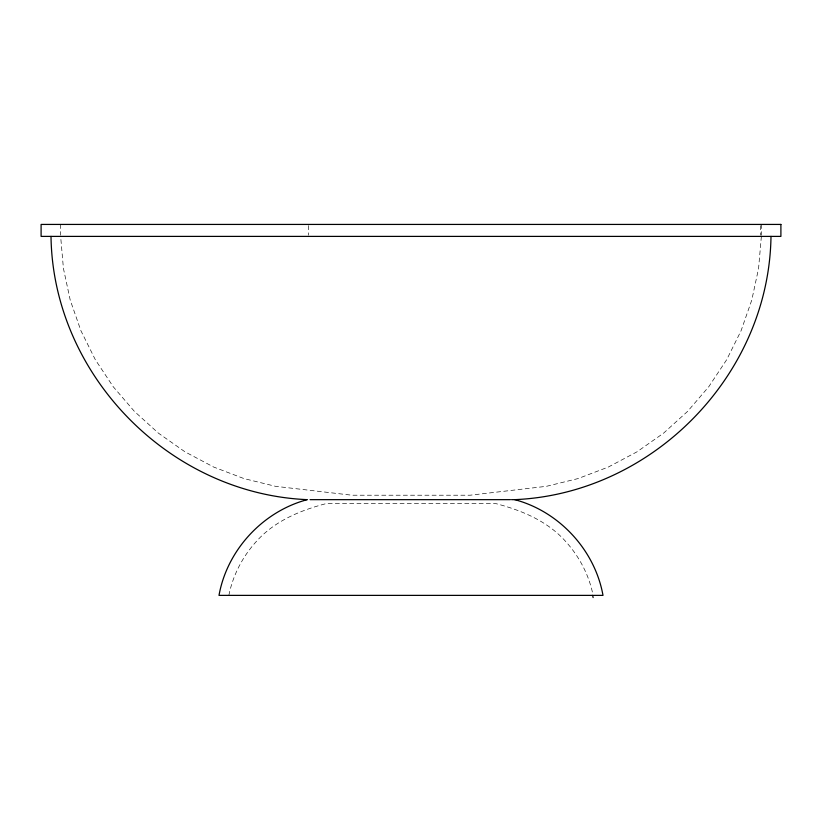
<?xml version="1.0" encoding="UTF-8"?>
<svg xmlns="http://www.w3.org/2000/svg" width="822" height="822" viewBox="0 0 822 822"><rect width="100%" height="100%" fill="white"/><g stroke="black" fill="none" stroke-linecap="round" stroke-linejoin="round"><path stroke-width="0.62" stroke-dasharray="4.11 3.08" d="M761.367 236.397L758.572 268.434L751.77 300.112L741.084 330.701L726.669 359.728L708.759 386.751L687.624 411.349L663.59 433.143L637.04 451.802L608.362 467.03L578.02 478.589L546.476 486.316L470.071 495.214L351.929 495.214L275.524 486.316L243.98 478.589L213.638 467.03L184.96 451.802L158.41 433.143L134.376 411.349L113.241 386.751L95.331 359.728L80.916 330.701L70.23 300.112L63.428 268.434L60.849 238.863M228.865 595.375C232.873 575.277 242.644 556.494 256.433 541.369C274.466 521.127 300.164 510.411 325.851 503.681L496.149 503.681C521.836 510.411 547.534 521.127 565.567 541.369C579.048 556.196 588.778 574.506 592.847 594.162M761.367 224.427L761.367 235.195M760.371 225.629L760.371 235.195M308.373 225.629L308.373 235.195M60.633 224.427L60.633 235.195"/><path stroke-width="1.23" d="M770.995 236.397C769.084 374.801 652.853 493.703 514.726 499.653L511.531 499.653M310.079 499.653L510.462 499.653M514.726 499.653C559.196 511.459 594.881 550.062 602.999 595.375L219.001 595.375C227.119 550.062 262.804 511.459 307.274 499.653C169.147 493.703 52.916 374.801 51.005 236.397M592.621 595.375L593.135 597.573M780.9 224.427L41.1 224.427L41.1 236.397L780.9 236.397L780.9 224.427"/></g></svg>
